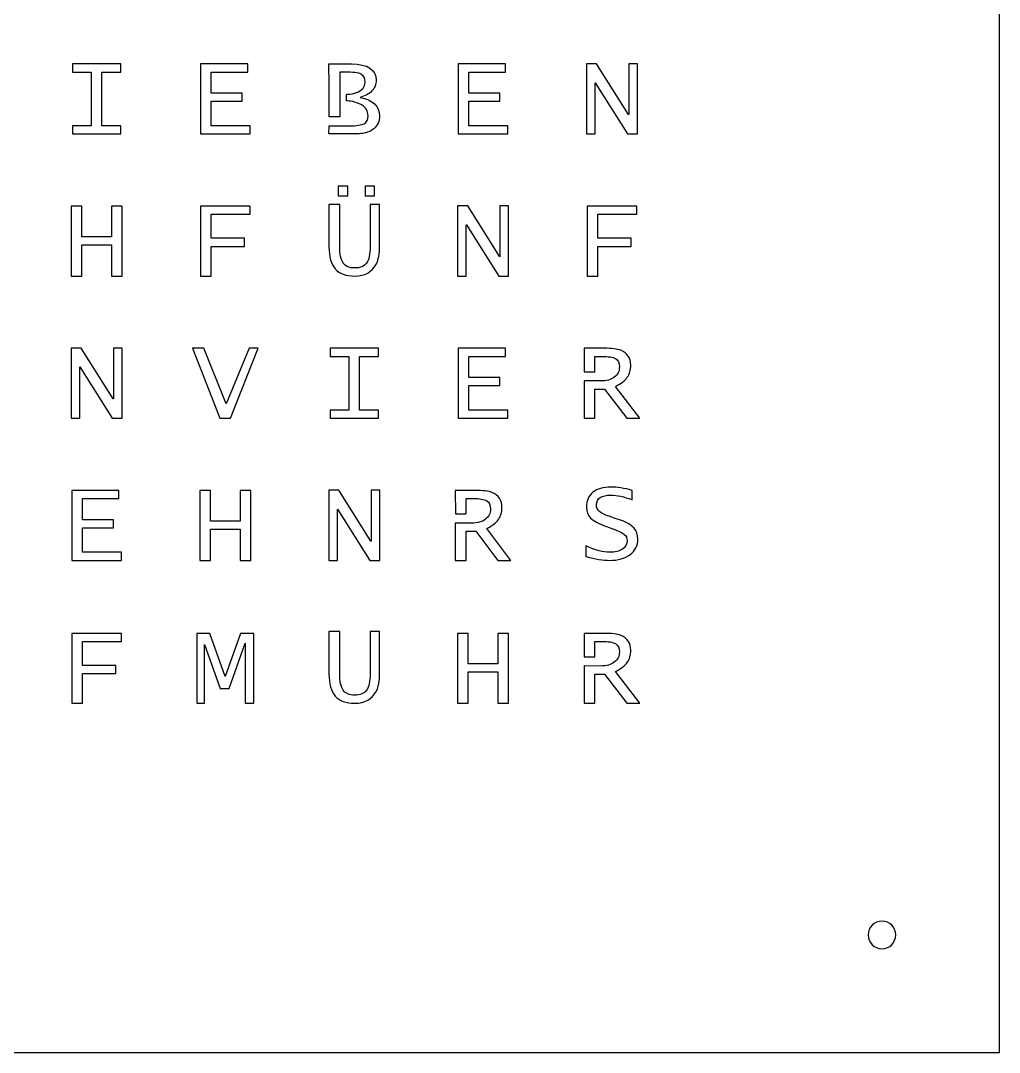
# Model space of a CAD drawing. Header units: centimetres. Extents: x -22.7 to 22.3, y -22.5 to 22.5.
# Drawn here: x 0.92 to 22.27, y -22.47 to 0.03 of the extents above; entities that cross this region are included whole.
import ezdxf

# ---------------------------------------------------------------- set-up
doc = ezdxf.new("R2010")
doc.units = ezdxf.units.CM
doc.header["$MEASUREMENT"] = 0
doc.layers.add('Ebene 1', color=7, linetype='Continuous')

msp = doc.modelspace()

# ---------------------------------------------------------------- linework, layer by layer
at = {"layer": 'Ebene 1'}
msp.add_open_spline([(-22.73273, 22.53096), (-22.73273, 22.53096), (22.26727, 22.53096), (22.26727, 22.53096), (22.26727, 22.53096), (22.26727, 22.53096), (22.26727, -22.46904), (22.26727, -22.46904), (22.26727, -22.46904), (22.26727, -22.46904), (-22.73273, -22.46904), (-22.73273, -22.46904), (-22.73273, -22.46904), (-22.73273, -22.46904), (-22.73273, 22.53096), (-22.73273, 22.53096)], degree=3, knots=[0, 0, 0, 0, 0.25, 0.25, 0.25, 0.25, 0.5, 0.5, 0.5, 0.5, 0.75, 0.75, 0.75, 0.75, 1, 1, 1, 1], dxfattribs=at)
at = {"layer": 'Ebene 1', "color": 7}
for points, knots in [([(2.04945, -2.43954), (2.04945, -2.43954), (2.04945, -2.26347), (2.04945, -2.26347), (2.04945, -2.26347), (2.04945, -2.26347), (2.45961, -2.26347), (2.45961, -2.26347), (2.45961, -2.26347), (2.45961, -2.26347), (2.45961, -1.0906), (2.45961, -1.0906), (2.45961, -1.0906), (2.45961, -1.0906), (2.04945, -1.0906), (2.04945, -1.0906), (2.04945, -1.0906), (2.04945, -1.0906), (2.04945, -0.91453), (2.04945, -0.91453), (2.04945, -0.91453), (2.04945, -0.91453), (3.10507, -0.91453), (3.10507, -0.91453), (3.10507, -0.91453), (3.10507, -0.91453), (3.10507, -1.0906), (3.10507, -1.0906), (3.10507, -1.0906), (3.10507, -1.0906), (2.69491, -1.0906), (2.69491, -1.0906), (2.69491, -1.0906), (2.69491, -1.0906), (2.69491, -2.26347), (2.69491, -2.26347), (2.69491, -2.26347), (2.69491, -2.26347), (3.10507, -2.26347), (3.10507, -2.26347), (3.10507, -2.26347), (3.10507, -2.26347), (3.10507, -2.43954), (3.10507, -2.43954), (3.10507, -2.43954), (3.10507, -2.43954), (2.04945, -2.43954), (2.04945, -2.43954)], [0, 0, 0, 0, 0.08333333, 0.08333333, 0.08333333, 0.08333333, 0.16666667, 0.16666667, 0.16666667, 0.16666667, 0.25, 0.25, 0.25, 0.25, 0.33333333, 0.33333333, 0.33333333, 0.33333333, 0.41666667, 0.41666667, 0.41666667, 0.41666667, 0.5, 0.5, 0.5, 0.5, 0.58333333, 0.58333333, 0.58333333, 0.58333333, 0.66666667, 0.66666667, 0.66666667, 0.66666667, 0.75, 0.75, 0.75, 0.75, 0.83333333, 0.83333333, 0.83333333, 0.83333333, 0.91666667, 0.91666667, 0.91666667, 0.91666667, 1, 1, 1, 1]), ([(4.84464, -2.43954), (4.84464, -2.43954), (4.84464, -0.91453), (4.84464, -0.91453), (4.84464, -0.91453), (4.84464, -0.91453), (5.87511, -0.91453), (5.87511, -0.91453), (5.87511, -0.91453), (5.87511, -0.91453), (5.87511, -1.0906), (5.87511, -1.0906), (5.87511, -1.0906), (5.87511, -1.0906), (5.07873, -1.0906), (5.07873, -1.0906), (5.07873, -1.0906), (5.07873, -1.0906), (5.07873, -1.55269), (5.07873, -1.55269), (5.07873, -1.55269), (5.07873, -1.55269), (5.75381, -1.55269), (5.75381, -1.55269), (5.75381, -1.55269), (5.75381, -1.55269), (5.75381, -1.72876), (5.75381, -1.72876), (5.75381, -1.72876), (5.75381, -1.72876), (5.07873, -1.72876), (5.07873, -1.72876), (5.07873, -1.72876), (5.07873, -1.72876), (5.07873, -2.26347), (5.07873, -2.26347), (5.07873, -2.26347), (5.07873, -2.26347), (5.92988, -2.26347), (5.92988, -2.26347), (5.92988, -2.26347), (5.92988, -2.26347), (5.92988, -2.43954), (5.92988, -2.43954), (5.92988, -2.43954), (5.92988, -2.43954), (4.84464, -2.43954), (4.84464, -2.43954)], [0, 0, 0, 0, 0.08333333, 0.08333333, 0.08333333, 0.08333333, 0.16666667, 0.16666667, 0.16666667, 0.16666667, 0.25, 0.25, 0.25, 0.25, 0.33333333, 0.33333333, 0.33333333, 0.33333333, 0.41666667, 0.41666667, 0.41666667, 0.41666667, 0.5, 0.5, 0.5, 0.5, 0.58333333, 0.58333333, 0.58333333, 0.58333333, 0.66666667, 0.66666667, 0.66666667, 0.66666667, 0.75, 0.75, 0.75, 0.75, 0.83333333, 0.83333333, 0.83333333, 0.83333333, 0.91666667, 0.91666667, 0.91666667, 0.91666667, 1, 1, 1, 1]), ([(7.64688, -2.06347), (7.64688, -2.06347), (7.88126, -2.06347), (7.88126, -2.06347), (7.88126, -2.06347), (7.88126, -2.06347), (7.88101, -1.0906), (7.88101, -1.0906), (7.88101, -1.0906), (7.88101, -1.0906), (7.98995, -1.0906), (7.98995, -1.0906), (7.98995, -1.0906), (8.1652, -1.0906), (8.28325, -1.10571), (8.34412, -1.13564), (8.34412, -1.13564), (8.40532, -1.16572), (8.43661, -1.22408), (8.43581, -1.31049), (8.43581, -1.31049), (8.43383, -1.52185), (8.16903, -1.57419), (8.04556, -1.57419), (8.04556, -1.57419), (8.04556, -1.57419), (8.03119, -1.57419), (8.03119, -1.57419), (8.03119, -1.57419), (8.03119, -1.57419), (8.03112, -1.72024), (8.03112, -1.72024), (8.03112, -1.72024), (8.03112, -1.72024), (8.04921, -1.72024), (8.04921, -1.72024), (8.04921, -1.72024), (8.14172, -1.72024), (8.27955, -1.76105), (8.35548, -1.80706), (8.35548, -1.80706), (8.45069, -1.86477), (8.49869, -1.94297), (8.49869, -2.04115), (8.49869, -2.04115), (8.49869, -2.12594), (8.46949, -2.18447), (8.41147, -2.216), (8.41147, -2.216), (8.35312, -2.2477), (8.24675, -2.26347), (8.09219, -2.26347), (8.09219, -2.26347), (8.09219, -2.26347), (7.64688, -2.26347), (7.64688, -2.26347), (7.64688, -2.26347), (7.64688, -2.26347), (7.64633, -2.43954), (7.64633, -2.43954), (7.64633, -2.43954), (7.64633, -2.43954), (8.10638, -2.43954), (8.10638, -2.43954), (8.10638, -2.43954), (8.25933, -2.43954), (8.37009, -2.43224), (8.43905, -2.41763), (8.43905, -2.41763), (8.50802, -2.40303), (8.56969, -2.37301), (8.62324, -2.32797), (8.62324, -2.32797), (8.70641, -2.25982), (8.74819, -2.16529), (8.74819, -2.0448), (8.74819, -2.0448), (8.74819, -1.83424), (8.60701, -1.69955), (8.32424, -1.64194), (8.32424, -1.64194), (8.43419, -1.61395), (8.52019, -1.5677), (8.58145, -1.50238), (8.58145, -1.50238), (8.64271, -1.43666), (8.67355, -1.35917), (8.67355, -1.2687), (8.67355, -1.2687), (8.67355, -1.03259), (8.49504, -0.91453), (8.13843, -0.91453), (8.13843, -0.91453), (8.13843, -0.91453), (7.64633, -0.91453), (7.64633, -0.91453), (7.64633, -0.91453), (7.64633, -0.91453), (7.64688, -1.3748), (7.64688, -1.3748), (7.64688, -1.3748), (7.64688, -1.3748), (7.64688, -2.06347), (7.64688, -2.06347)], [0, 0, 0, 0, 0.03846154, 0.03846154, 0.03846154, 0.03846154, 0.07692308, 0.07692308, 0.07692308, 0.07692308, 0.11538462, 0.11538462, 0.11538462, 0.11538462, 0.15384615, 0.15384615, 0.15384615, 0.15384615, 0.19230769, 0.19230769, 0.19230769, 0.19230769, 0.23076923, 0.23076923, 0.23076923, 0.23076923, 0.26923077, 0.26923077, 0.26923077, 0.26923077, 0.30769231, 0.30769231, 0.30769231, 0.30769231, 0.34615385, 0.34615385, 0.34615385, 0.34615385, 0.38461538, 0.38461538, 0.38461538, 0.38461538, 0.42307692, 0.42307692, 0.42307692, 0.42307692, 0.46153846, 0.46153846, 0.46153846, 0.46153846, 0.5, 0.5, 0.5, 0.5, 0.53846154, 0.53846154, 0.53846154, 0.53846154, 0.57692308, 0.57692308, 0.57692308, 0.57692308, 0.61538462, 0.61538462, 0.61538462, 0.61538462, 0.65384615, 0.65384615, 0.65384615, 0.65384615, 0.69230769, 0.69230769, 0.69230769, 0.69230769, 0.73076923, 0.73076923, 0.73076923, 0.73076923, 0.76923077, 0.76923077, 0.76923077, 0.76923077, 0.80769231, 0.80769231, 0.80769231, 0.80769231, 0.84615385, 0.84615385, 0.84615385, 0.84615385, 0.88461538, 0.88461538, 0.88461538, 0.88461538, 0.92307692, 0.92307692, 0.92307692, 0.92307692, 0.96153846, 0.96153846, 0.96153846, 0.96153846, 1, 1, 1, 1]), ([(10.46465, -2.43954), (10.46465, -2.43954), (10.46465, -0.91453), (10.46465, -0.91453), (10.46465, -0.91453), (10.46465, -0.91453), (11.49512, -0.91453), (11.49512, -0.91453), (11.49512, -0.91453), (11.49512, -0.91453), (11.49512, -1.0906), (11.49512, -1.0906), (11.49512, -1.0906), (11.49512, -1.0906), (10.69874, -1.0906), (10.69874, -1.0906), (10.69874, -1.0906), (10.69874, -1.0906), (10.69874, -1.55269), (10.69874, -1.55269), (10.69874, -1.55269), (10.69874, -1.55269), (11.37382, -1.55269), (11.37382, -1.55269), (11.37382, -1.55269), (11.37382, -1.55269), (11.37382, -1.72876), (11.37382, -1.72876), (11.37382, -1.72876), (11.37382, -1.72876), (10.69874, -1.72876), (10.69874, -1.72876), (10.69874, -1.72876), (10.69874, -1.72876), (10.69874, -2.26347), (10.69874, -2.26347), (10.69874, -2.26347), (10.69874, -2.26347), (11.54989, -2.26347), (11.54989, -2.26347), (11.54989, -2.26347), (11.54989, -2.26347), (11.54989, -2.43954), (11.54989, -2.43954), (11.54989, -2.43954), (11.54989, -2.43954), (10.46465, -2.43954), (10.46465, -2.43954)], [0, 0, 0, 0, 0.08333333, 0.08333333, 0.08333333, 0.08333333, 0.16666667, 0.16666667, 0.16666667, 0.16666667, 0.25, 0.25, 0.25, 0.25, 0.33333333, 0.33333333, 0.33333333, 0.33333333, 0.41666667, 0.41666667, 0.41666667, 0.41666667, 0.5, 0.5, 0.5, 0.5, 0.58333333, 0.58333333, 0.58333333, 0.58333333, 0.66666667, 0.66666667, 0.66666667, 0.66666667, 0.75, 0.75, 0.75, 0.75, 0.83333333, 0.83333333, 0.83333333, 0.83333333, 0.91666667, 0.91666667, 0.91666667, 0.91666667, 1, 1, 1, 1]), ([(13.25984, -2.43954), (13.25984, -2.43954), (13.25984, -0.90966), (13.25984, -0.90966), (13.25984, -0.90966), (13.25984, -0.90966), (13.48095, -0.90966), (13.48095, -0.90966), (13.48095, -0.90966), (13.48095, -0.90966), (14.18077, -2.01883), (14.18077, -2.01883), (14.18077, -2.01883), (14.18077, -2.01883), (14.1832, -2.01883), (14.1832, -2.01883), (14.1832, -2.01883), (14.1832, -2.01883), (14.1832, -0.90966), (14.1832, -0.90966), (14.1832, -0.90966), (14.1832, -0.90966), (14.37469, -0.90966), (14.37469, -0.90966), (14.37469, -0.90966), (14.37469, -0.90966), (14.37469, -2.43954), (14.37469, -2.43954), (14.37469, -2.43954), (14.37469, -2.43954), (14.15846, -2.43954), (14.15846, -2.43954), (14.15846, -2.43954), (14.15846, -2.43954), (13.45376, -1.32185), (13.45376, -1.32185), (13.45376, -1.32185), (13.45376, -1.32185), (13.45011, -1.32185), (13.45011, -1.32185), (13.45011, -1.32185), (13.45011, -1.32185), (13.45011, -2.43954), (13.45011, -2.43954), (13.45011, -2.43954), (13.45011, -2.43954), (13.25984, -2.43954), (13.25984, -2.43954)], [0, 0, 0, 0, 0.08333333, 0.08333333, 0.08333333, 0.08333333, 0.16666667, 0.16666667, 0.16666667, 0.16666667, 0.25, 0.25, 0.25, 0.25, 0.33333333, 0.33333333, 0.33333333, 0.33333333, 0.41666667, 0.41666667, 0.41666667, 0.41666667, 0.5, 0.5, 0.5, 0.5, 0.58333333, 0.58333333, 0.58333333, 0.58333333, 0.66666667, 0.66666667, 0.66666667, 0.66666667, 0.75, 0.75, 0.75, 0.75, 0.83333333, 0.83333333, 0.83333333, 0.83333333, 0.91666667, 0.91666667, 0.91666667, 0.91666667, 1, 1, 1, 1]), ([(7.84897, -3.78775), (7.84897, -3.78775), (7.84897, -3.58206), (7.84897, -3.58206), (7.84897, -3.58206), (7.84897, -3.58206), (8.05466, -3.58206), (8.05466, -3.58206), (8.05466, -3.58206), (8.05466, -3.58206), (8.05466, -3.78775), (8.05466, -3.78775), (8.05466, -3.78775), (8.05466, -3.78775), (7.84897, -3.78775), (7.84897, -3.78775)], [0, 0, 0, 0, 0.25, 0.25, 0.25, 0.25, 0.5, 0.5, 0.5, 0.5, 0.75, 0.75, 0.75, 0.75, 1, 1, 1, 1]), ([(8.4348, -3.78775), (8.4348, -3.78775), (8.4348, -3.58206), (8.4348, -3.58206), (8.4348, -3.58206), (8.4348, -3.58206), (8.64049, -3.58206), (8.64049, -3.58206), (8.64049, -3.58206), (8.64049, -3.58206), (8.64049, -3.78775), (8.64049, -3.78775), (8.64049, -3.78775), (8.64049, -3.78775), (8.4348, -3.78775), (8.4348, -3.78775)], [0, 0, 0, 0, 0.25, 0.25, 0.25, 0.25, 0.5, 0.5, 0.5, 0.5, 0.75, 0.75, 0.75, 0.75, 1, 1, 1, 1]), ([(2.01984, -5.53954), (2.01984, -5.53954), (2.01984, -4.01453), (2.01984, -4.01453), (2.01984, -4.01453), (2.01984, -4.01453), (2.25393, -4.01453), (2.25393, -4.01453), (2.25393, -4.01453), (2.25393, -4.01453), (2.25393, -4.68109), (2.25393, -4.68109), (2.25393, -4.68109), (2.25393, -4.68109), (2.89939, -4.68109), (2.89939, -4.68109), (2.89939, -4.68109), (2.89939, -4.68109), (2.89939, -4.01453), (2.89939, -4.01453), (2.89939, -4.01453), (2.89939, -4.01453), (3.13469, -4.01453), (3.13469, -4.01453), (3.13469, -4.01453), (3.13469, -4.01453), (3.13469, -5.53954), (3.13469, -5.53954), (3.13469, -5.53954), (3.13469, -5.53954), (2.89939, -5.53954), (2.89939, -5.53954), (2.89939, -5.53954), (2.89939, -5.53954), (2.89939, -4.85716), (2.89939, -4.85716), (2.89939, -4.85716), (2.89939, -4.85716), (2.25393, -4.85716), (2.25393, -4.85716), (2.25393, -4.85716), (2.25393, -4.85716), (2.25393, -5.53954), (2.25393, -5.53954), (2.25393, -5.53954), (2.25393, -5.53954), (2.01984, -5.53954), (2.01984, -5.53954)], [0, 0, 0, 0, 0.08333333, 0.08333333, 0.08333333, 0.08333333, 0.16666667, 0.16666667, 0.16666667, 0.16666667, 0.25, 0.25, 0.25, 0.25, 0.33333333, 0.33333333, 0.33333333, 0.33333333, 0.41666667, 0.41666667, 0.41666667, 0.41666667, 0.5, 0.5, 0.5, 0.5, 0.58333333, 0.58333333, 0.58333333, 0.58333333, 0.66666667, 0.66666667, 0.66666667, 0.66666667, 0.75, 0.75, 0.75, 0.75, 0.83333333, 0.83333333, 0.83333333, 0.83333333, 0.91666667, 0.91666667, 0.91666667, 0.91666667, 1, 1, 1, 1]), ([(4.84464, -5.53954), (4.84464, -5.53954), (4.84464, -4.01453), (4.84464, -4.01453), (4.84464, -4.01453), (4.84464, -4.01453), (5.92988, -4.01453), (5.92988, -4.01453), (5.92988, -4.01453), (5.92988, -4.01453), (5.92988, -4.1906), (5.92988, -4.1906), (5.92988, -4.1906), (5.92988, -4.1906), (5.07873, -4.1906), (5.07873, -4.1906), (5.07873, -4.1906), (5.07873, -4.1906), (5.07873, -4.71557), (5.07873, -4.71557), (5.07873, -4.71557), (5.07873, -4.71557), (5.80492, -4.71557), (5.80492, -4.71557), (5.80492, -4.71557), (5.80492, -4.71557), (5.80492, -4.89165), (5.80492, -4.89165), (5.80492, -4.89165), (5.80492, -4.89165), (5.07873, -4.89165), (5.07873, -4.89165), (5.07873, -4.89165), (5.07873, -4.89165), (5.07873, -5.53954), (5.07873, -5.53954), (5.07873, -5.53954), (5.07873, -5.53954), (4.84464, -5.53954), (4.84464, -5.53954)], [0, 0, 0, 0, 0.1, 0.1, 0.1, 0.1, 0.2, 0.2, 0.2, 0.2, 0.3, 0.3, 0.3, 0.3, 0.4, 0.4, 0.4, 0.4, 0.5, 0.5, 0.5, 0.5, 0.6, 0.6, 0.6, 0.6, 0.7, 0.7, 0.7, 0.7, 0.8, 0.8, 0.8, 0.8, 0.9, 0.9, 0.9, 0.9, 1, 1, 1, 1]), ([(7.64572, -3.97761), (7.64572, -3.97761), (7.87981, -3.97761), (7.87981, -3.97761), (7.87981, -3.97761), (7.87981, -3.97761), (7.87981, -4.90341), (7.87981, -4.90341), (7.87981, -4.90341), (7.87981, -5.06528), (7.90537, -5.18212), (7.95648, -5.25474), (7.95648, -5.25474), (8.0076, -5.32736), (8.09036, -5.36347), (8.20436, -5.36347), (8.20436, -5.36347), (8.32485, -5.36347), (8.41167, -5.32736), (8.46482, -5.25474), (8.46482, -5.25474), (8.51797, -5.18212), (8.54434, -5.06325), (8.54434, -4.89773), (8.54434, -4.89773), (8.54434, -4.89773), (8.54434, -3.97761), (8.54434, -3.97761), (8.54434, -3.97761), (8.54434, -3.97761), (8.74881, -3.97761), (8.74881, -3.97761), (8.74881, -3.97761), (8.74881, -3.97761), (8.74881, -4.86324), (8.74881, -4.86324), (8.74881, -4.86324), (8.74881, -5.05433), (8.72609, -5.19145), (8.68105, -5.27462), (8.68105, -5.27462), (8.58531, -5.4511), (8.42709, -5.53954), (8.2068, -5.53954), (8.2068, -5.53954), (8.01572, -5.53954), (7.87453, -5.4872), (7.78285, -5.38253), (7.78285, -5.38253), (7.69156, -5.27786), (7.64572, -5.11721), (7.64572, -4.90016), (7.64572, -4.90016), (7.64572, -4.90016), (7.64572, -3.97761), (7.64572, -3.97761)], [0, 0, 0, 0, 0.07142857, 0.07142857, 0.07142857, 0.07142857, 0.14285714, 0.14285714, 0.14285714, 0.14285714, 0.21428571, 0.21428571, 0.21428571, 0.21428571, 0.28571429, 0.28571429, 0.28571429, 0.28571429, 0.35714286, 0.35714286, 0.35714286, 0.35714286, 0.42857143, 0.42857143, 0.42857143, 0.42857143, 0.5, 0.5, 0.5, 0.5, 0.57142857, 0.57142857, 0.57142857, 0.57142857, 0.64285714, 0.64285714, 0.64285714, 0.64285714, 0.71428571, 0.71428571, 0.71428571, 0.71428571, 0.78571429, 0.78571429, 0.78571429, 0.78571429, 0.85714286, 0.85714286, 0.85714286, 0.85714286, 0.92857143, 0.92857143, 0.92857143, 0.92857143, 1, 1, 1, 1]), ([(10.44985, -5.53954), (10.44985, -5.53954), (10.44985, -4.00966), (10.44985, -4.00966), (10.44985, -4.00966), (10.44985, -4.00966), (10.67096, -4.00966), (10.67096, -4.00966), (10.67096, -4.00966), (10.67096, -4.00966), (11.37078, -5.11883), (11.37078, -5.11883), (11.37078, -5.11883), (11.37078, -5.11883), (11.37321, -5.11883), (11.37321, -5.11883), (11.37321, -5.11883), (11.37321, -5.11883), (11.37321, -4.00966), (11.37321, -4.00966), (11.37321, -4.00966), (11.37321, -4.00966), (11.5647, -4.00966), (11.5647, -4.00966), (11.5647, -4.00966), (11.5647, -4.00966), (11.5647, -5.53954), (11.5647, -5.53954), (11.5647, -5.53954), (11.5647, -5.53954), (11.34847, -5.53954), (11.34847, -5.53954), (11.34847, -5.53954), (11.34847, -5.53954), (10.64377, -4.42185), (10.64377, -4.42185), (10.64377, -4.42185), (10.64377, -4.42185), (10.64012, -4.42185), (10.64012, -4.42185), (10.64012, -4.42185), (10.64012, -4.42185), (10.64012, -5.53954), (10.64012, -5.53954), (10.64012, -5.53954), (10.64012, -5.53954), (10.44985, -5.53954), (10.44985, -5.53954)], [0, 0, 0, 0, 0.08333333, 0.08333333, 0.08333333, 0.08333333, 0.16666667, 0.16666667, 0.16666667, 0.16666667, 0.25, 0.25, 0.25, 0.25, 0.33333333, 0.33333333, 0.33333333, 0.33333333, 0.41666667, 0.41666667, 0.41666667, 0.41666667, 0.5, 0.5, 0.5, 0.5, 0.58333333, 0.58333333, 0.58333333, 0.58333333, 0.66666667, 0.66666667, 0.66666667, 0.66666667, 0.75, 0.75, 0.75, 0.75, 0.83333333, 0.83333333, 0.83333333, 0.83333333, 0.91666667, 0.91666667, 0.91666667, 0.91666667, 1, 1, 1, 1]), ([(13.27464, -5.53954), (13.27464, -5.53954), (13.27464, -4.01453), (13.27464, -4.01453), (13.27464, -4.01453), (13.27464, -4.01453), (14.35988, -4.01453), (14.35988, -4.01453), (14.35988, -4.01453), (14.35988, -4.01453), (14.35988, -4.1906), (14.35988, -4.1906), (14.35988, -4.1906), (14.35988, -4.1906), (13.50873, -4.1906), (13.50873, -4.1906), (13.50873, -4.1906), (13.50873, -4.1906), (13.50873, -4.71557), (13.50873, -4.71557), (13.50873, -4.71557), (13.50873, -4.71557), (14.23492, -4.71557), (14.23492, -4.71557), (14.23492, -4.71557), (14.23492, -4.71557), (14.23492, -4.89165), (14.23492, -4.89165), (14.23492, -4.89165), (14.23492, -4.89165), (13.50873, -4.89165), (13.50873, -4.89165), (13.50873, -4.89165), (13.50873, -4.89165), (13.50873, -5.53954), (13.50873, -5.53954), (13.50873, -5.53954), (13.50873, -5.53954), (13.27464, -5.53954), (13.27464, -5.53954)], [0, 0, 0, 0, 0.1, 0.1, 0.1, 0.1, 0.2, 0.2, 0.2, 0.2, 0.3, 0.3, 0.3, 0.3, 0.4, 0.4, 0.4, 0.4, 0.5, 0.5, 0.5, 0.5, 0.6, 0.6, 0.6, 0.6, 0.7, 0.7, 0.7, 0.7, 0.8, 0.8, 0.8, 0.8, 0.9, 0.9, 0.9, 0.9, 1, 1, 1, 1]), ([(2.01984, -8.63954), (2.01984, -8.63954), (2.01984, -7.10966), (2.01984, -7.10966), (2.01984, -7.10966), (2.01984, -7.10966), (2.24095, -7.10966), (2.24095, -7.10966), (2.24095, -7.10966), (2.24095, -7.10966), (2.94077, -8.21883), (2.94077, -8.21883), (2.94077, -8.21883), (2.94077, -8.21883), (2.9432, -8.21883), (2.9432, -8.21883), (2.9432, -8.21883), (2.9432, -8.21883), (2.9432, -7.10966), (2.9432, -7.10966), (2.9432, -7.10966), (2.9432, -7.10966), (3.13469, -7.10966), (3.13469, -7.10966), (3.13469, -7.10966), (3.13469, -7.10966), (3.13469, -8.63954), (3.13469, -8.63954), (3.13469, -8.63954), (3.13469, -8.63954), (2.91846, -8.63954), (2.91846, -8.63954), (2.91846, -8.63954), (2.91846, -8.63954), (2.21376, -7.52185), (2.21376, -7.52185), (2.21376, -7.52185), (2.21376, -7.52185), (2.21011, -7.52185), (2.21011, -7.52185), (2.21011, -7.52185), (2.21011, -7.52185), (2.21011, -8.63954), (2.21011, -8.63954), (2.21011, -8.63954), (2.21011, -8.63954), (2.01984, -8.63954), (2.01984, -8.63954)], [0, 0, 0, 0, 0.08333333, 0.08333333, 0.08333333, 0.08333333, 0.16666667, 0.16666667, 0.16666667, 0.16666667, 0.25, 0.25, 0.25, 0.25, 0.33333333, 0.33333333, 0.33333333, 0.33333333, 0.41666667, 0.41666667, 0.41666667, 0.41666667, 0.5, 0.5, 0.5, 0.5, 0.58333333, 0.58333333, 0.58333333, 0.58333333, 0.66666667, 0.66666667, 0.66666667, 0.66666667, 0.75, 0.75, 0.75, 0.75, 0.83333333, 0.83333333, 0.83333333, 0.83333333, 0.91666667, 0.91666667, 0.91666667, 0.91666667, 1, 1, 1, 1]), ([(5.26312, -8.63954), (5.26312, -8.63954), (4.67121, -7.11453), (4.67121, -7.11453), (4.67121, -7.11453), (4.67121, -7.11453), (4.91828, -7.11453), (4.91828, -7.11453), (4.91828, -7.11453), (4.91828, -7.11453), (5.40593, -8.32675), (5.40593, -8.32675), (5.40593, -8.32675), (5.40593, -8.32675), (5.90331, -7.11453), (5.90331, -7.11453), (5.90331, -7.11453), (5.90331, -7.11453), (6.10332, -7.11453), (6.10332, -7.11453), (6.10332, -7.11453), (6.10332, -7.11453), (5.49843, -8.63954), (5.49843, -8.63954), (5.49843, -8.63954), (5.49843, -8.63954), (5.26312, -8.63954), (5.26312, -8.63954)], [0, 0, 0, 0, 0.14285714, 0.14285714, 0.14285714, 0.14285714, 0.28571429, 0.28571429, 0.28571429, 0.28571429, 0.42857143, 0.42857143, 0.42857143, 0.42857143, 0.57142857, 0.57142857, 0.57142857, 0.57142857, 0.71428571, 0.71428571, 0.71428571, 0.71428571, 0.85714286, 0.85714286, 0.85714286, 0.85714286, 1, 1, 1, 1]), ([(7.66945, -8.63954), (7.66945, -8.63954), (7.66945, -8.46347), (7.66945, -8.46347), (7.66945, -8.46347), (7.66945, -8.46347), (8.07961, -8.46347), (8.07961, -8.46347), (8.07961, -8.46347), (8.07961, -8.46347), (8.07961, -7.2906), (8.07961, -7.2906), (8.07961, -7.2906), (8.07961, -7.2906), (7.66945, -7.2906), (7.66945, -7.2906), (7.66945, -7.2906), (7.66945, -7.2906), (7.66945, -7.11453), (7.66945, -7.11453), (7.66945, -7.11453), (7.66945, -7.11453), (8.72507, -7.11453), (8.72507, -7.11453), (8.72507, -7.11453), (8.72507, -7.11453), (8.72507, -7.2906), (8.72507, -7.2906), (8.72507, -7.2906), (8.72507, -7.2906), (8.31491, -7.2906), (8.31491, -7.2906), (8.31491, -7.2906), (8.31491, -7.2906), (8.31491, -8.46347), (8.31491, -8.46347), (8.31491, -8.46347), (8.31491, -8.46347), (8.72507, -8.46347), (8.72507, -8.46347), (8.72507, -8.46347), (8.72507, -8.46347), (8.72507, -8.63954), (8.72507, -8.63954), (8.72507, -8.63954), (8.72507, -8.63954), (7.66945, -8.63954), (7.66945, -8.63954)], [0, 0, 0, 0, 0.08333333, 0.08333333, 0.08333333, 0.08333333, 0.16666667, 0.16666667, 0.16666667, 0.16666667, 0.25, 0.25, 0.25, 0.25, 0.33333333, 0.33333333, 0.33333333, 0.33333333, 0.41666667, 0.41666667, 0.41666667, 0.41666667, 0.5, 0.5, 0.5, 0.5, 0.58333333, 0.58333333, 0.58333333, 0.58333333, 0.66666667, 0.66666667, 0.66666667, 0.66666667, 0.75, 0.75, 0.75, 0.75, 0.83333333, 0.83333333, 0.83333333, 0.83333333, 0.91666667, 0.91666667, 0.91666667, 0.91666667, 1, 1, 1, 1]), ([(10.46465, -8.63954), (10.46465, -8.63954), (10.46465, -7.11453), (10.46465, -7.11453), (10.46465, -7.11453), (10.46465, -7.11453), (11.49512, -7.11453), (11.49512, -7.11453), (11.49512, -7.11453), (11.49512, -7.11453), (11.49512, -7.2906), (11.49512, -7.2906), (11.49512, -7.2906), (11.49512, -7.2906), (10.69874, -7.2906), (10.69874, -7.2906), (10.69874, -7.2906), (10.69874, -7.2906), (10.69874, -7.75269), (10.69874, -7.75269), (10.69874, -7.75269), (10.69874, -7.75269), (11.37382, -7.75269), (11.37382, -7.75269), (11.37382, -7.75269), (11.37382, -7.75269), (11.37382, -7.92876), (11.37382, -7.92876), (11.37382, -7.92876), (11.37382, -7.92876), (10.69874, -7.92876), (10.69874, -7.92876), (10.69874, -7.92876), (10.69874, -7.92876), (10.69874, -8.46347), (10.69874, -8.46347), (10.69874, -8.46347), (10.69874, -8.46347), (11.54989, -8.46347), (11.54989, -8.46347), (11.54989, -8.46347), (11.54989, -8.46347), (11.54989, -8.63954), (11.54989, -8.63954), (11.54989, -8.63954), (11.54989, -8.63954), (10.46465, -8.63954), (10.46465, -8.63954)], [0, 0, 0, 0, 0.08333333, 0.08333333, 0.08333333, 0.08333333, 0.16666667, 0.16666667, 0.16666667, 0.16666667, 0.25, 0.25, 0.25, 0.25, 0.33333333, 0.33333333, 0.33333333, 0.33333333, 0.41666667, 0.41666667, 0.41666667, 0.41666667, 0.5, 0.5, 0.5, 0.5, 0.58333333, 0.58333333, 0.58333333, 0.58333333, 0.66666667, 0.66666667, 0.66666667, 0.66666667, 0.75, 0.75, 0.75, 0.75, 0.83333333, 0.83333333, 0.83333333, 0.83333333, 0.91666667, 0.91666667, 0.91666667, 0.91666667, 1, 1, 1, 1]), ([(13.44634, -7.2906), (13.44634, -7.2906), (13.44634, -7.62566), (13.44634, -7.62566), (13.44634, -7.62566), (13.44634, -7.62566), (13.21241, -7.62566), (13.21241, -7.62566), (13.21241, -7.62566), (13.21241, -7.62566), (13.21176, -7.11453), (13.21176, -7.11453), (13.21176, -7.11453), (13.21176, -7.11453), (13.63855, -7.11453), (13.63855, -7.11453), (13.63855, -7.11453), (13.81584, -7.11453), (13.93917, -7.12914), (14.00814, -7.15835), (14.00814, -7.15835), (14.15541, -7.21961), (14.22924, -7.32752), (14.22924, -7.48209), (14.22924, -7.48209), (14.22924, -7.58798), (14.20368, -7.67683), (14.15257, -7.74782), (14.15257, -7.74782), (14.10145, -7.81841), (14.01625, -7.88454), (13.89657, -7.9454), (13.89657, -7.9454), (13.89657, -7.9454), (14.42276, -8.63954), (14.42276, -8.63954), (14.42276, -8.63954), (14.42276, -8.63954), (14.13877, -8.63954), (14.13877, -8.63954), (14.13877, -8.63954), (14.13877, -8.63954), (13.65721, -8.00503), (13.65721, -8.00503), (13.65721, -8.00503), (13.65721, -8.00503), (13.44585, -8.00503), (13.44585, -8.00503), (13.44585, -8.00503), (13.44585, -8.00503), (13.44585, -8.63954), (13.44585, -8.63954), (13.44585, -8.63954), (13.44585, -8.63954), (13.21176, -8.63954), (13.21176, -8.63954), (13.21176, -8.63954), (13.21176, -8.63954), (13.21176, -7.826), (13.21176, -7.826), (13.21176, -7.826), (13.21176, -7.826), (13.56958, -7.82774), (13.56958, -7.82774), (13.56958, -7.82774), (13.69575, -7.82834), (13.79549, -7.80006), (13.86899, -7.74458), (13.86899, -7.74458), (13.94274, -7.68892), (13.97974, -7.61435), (13.97974, -7.51982), (13.97974, -7.51982), (13.97974, -7.43219), (13.95214, -7.37173), (13.89657, -7.33929), (13.89657, -7.33929), (13.841, -7.30684), (13.73874, -7.2906), (13.58987, -7.2906), (13.58987, -7.2906), (13.58987, -7.2906), (13.44634, -7.2906), (13.44634, -7.2906)], [0, 0, 0, 0, 0.04761905, 0.04761905, 0.04761905, 0.04761905, 0.0952381, 0.0952381, 0.0952381, 0.0952381, 0.14285714, 0.14285714, 0.14285714, 0.14285714, 0.19047619, 0.19047619, 0.19047619, 0.19047619, 0.23809524, 0.23809524, 0.23809524, 0.23809524, 0.28571429, 0.28571429, 0.28571429, 0.28571429, 0.33333333, 0.33333333, 0.33333333, 0.33333333, 0.38095238, 0.38095238, 0.38095238, 0.38095238, 0.42857143, 0.42857143, 0.42857143, 0.42857143, 0.47619048, 0.47619048, 0.47619048, 0.47619048, 0.52380952, 0.52380952, 0.52380952, 0.52380952, 0.57142857, 0.57142857, 0.57142857, 0.57142857, 0.61904762, 0.61904762, 0.61904762, 0.61904762, 0.66666667, 0.66666667, 0.66666667, 0.66666667, 0.71428571, 0.71428571, 0.71428571, 0.71428571, 0.76190476, 0.76190476, 0.76190476, 0.76190476, 0.80952381, 0.80952381, 0.80952381, 0.80952381, 0.85714286, 0.85714286, 0.85714286, 0.85714286, 0.9047619, 0.9047619, 0.9047619, 0.9047619, 0.95238095, 0.95238095, 0.95238095, 0.95238095, 1, 1, 1, 1]), ([(2.03464, -11.73954), (2.03464, -11.73954), (2.03464, -10.21453), (2.03464, -10.21453), (2.03464, -10.21453), (2.03464, -10.21453), (3.06511, -10.21453), (3.06511, -10.21453), (3.06511, -10.21453), (3.06511, -10.21453), (3.06511, -10.3906), (3.06511, -10.3906), (3.06511, -10.3906), (3.06511, -10.3906), (2.26873, -10.3906), (2.26873, -10.3906), (2.26873, -10.3906), (2.26873, -10.3906), (2.26873, -10.85269), (2.26873, -10.85269), (2.26873, -10.85269), (2.26873, -10.85269), (2.94381, -10.85269), (2.94381, -10.85269), (2.94381, -10.85269), (2.94381, -10.85269), (2.94381, -11.02876), (2.94381, -11.02876), (2.94381, -11.02876), (2.94381, -11.02876), (2.26873, -11.02876), (2.26873, -11.02876), (2.26873, -11.02876), (2.26873, -11.02876), (2.26873, -11.56347), (2.26873, -11.56347), (2.26873, -11.56347), (2.26873, -11.56347), (3.11988, -11.56347), (3.11988, -11.56347), (3.11988, -11.56347), (3.11988, -11.56347), (3.11988, -11.73954), (3.11988, -11.73954), (3.11988, -11.73954), (3.11988, -11.73954), (2.03464, -11.73954), (2.03464, -11.73954)], [0, 0, 0, 0, 0.08333333, 0.08333333, 0.08333333, 0.08333333, 0.16666667, 0.16666667, 0.16666667, 0.16666667, 0.25, 0.25, 0.25, 0.25, 0.33333333, 0.33333333, 0.33333333, 0.33333333, 0.41666667, 0.41666667, 0.41666667, 0.41666667, 0.5, 0.5, 0.5, 0.5, 0.58333333, 0.58333333, 0.58333333, 0.58333333, 0.66666667, 0.66666667, 0.66666667, 0.66666667, 0.75, 0.75, 0.75, 0.75, 0.83333333, 0.83333333, 0.83333333, 0.83333333, 0.91666667, 0.91666667, 0.91666667, 0.91666667, 1, 1, 1, 1]), ([(4.82984, -11.73954), (4.82984, -11.73954), (4.82984, -10.21453), (4.82984, -10.21453), (4.82984, -10.21453), (4.82984, -10.21453), (5.06393, -10.21453), (5.06393, -10.21453), (5.06393, -10.21453), (5.06393, -10.21453), (5.06393, -10.88109), (5.06393, -10.88109), (5.06393, -10.88109), (5.06393, -10.88109), (5.70939, -10.88109), (5.70939, -10.88109), (5.70939, -10.88109), (5.70939, -10.88109), (5.70939, -10.21453), (5.70939, -10.21453), (5.70939, -10.21453), (5.70939, -10.21453), (5.94469, -10.21453), (5.94469, -10.21453), (5.94469, -10.21453), (5.94469, -10.21453), (5.94469, -11.73954), (5.94469, -11.73954), (5.94469, -11.73954), (5.94469, -11.73954), (5.70939, -11.73954), (5.70939, -11.73954), (5.70939, -11.73954), (5.70939, -11.73954), (5.70939, -11.05716), (5.70939, -11.05716), (5.70939, -11.05716), (5.70939, -11.05716), (5.06393, -11.05716), (5.06393, -11.05716), (5.06393, -11.05716), (5.06393, -11.05716), (5.06393, -11.73954), (5.06393, -11.73954), (5.06393, -11.73954), (5.06393, -11.73954), (4.82984, -11.73954), (4.82984, -11.73954)], [0, 0, 0, 0, 0.08333333, 0.08333333, 0.08333333, 0.08333333, 0.16666667, 0.16666667, 0.16666667, 0.16666667, 0.25, 0.25, 0.25, 0.25, 0.33333333, 0.33333333, 0.33333333, 0.33333333, 0.41666667, 0.41666667, 0.41666667, 0.41666667, 0.5, 0.5, 0.5, 0.5, 0.58333333, 0.58333333, 0.58333333, 0.58333333, 0.66666667, 0.66666667, 0.66666667, 0.66666667, 0.75, 0.75, 0.75, 0.75, 0.83333333, 0.83333333, 0.83333333, 0.83333333, 0.91666667, 0.91666667, 0.91666667, 0.91666667, 1, 1, 1, 1]), ([(7.63984, -11.73954), (7.63984, -11.73954), (7.63984, -10.20966), (7.63984, -10.20966), (7.63984, -10.20966), (7.63984, -10.20966), (7.86095, -10.20966), (7.86095, -10.20966), (7.86095, -10.20966), (7.86095, -10.20966), (8.56077, -11.31883), (8.56077, -11.31883), (8.56077, -11.31883), (8.56077, -11.31883), (8.5632, -11.31883), (8.5632, -11.31883), (8.5632, -11.31883), (8.5632, -11.31883), (8.5632, -10.20966), (8.5632, -10.20966), (8.5632, -10.20966), (8.5632, -10.20966), (8.75469, -10.20966), (8.75469, -10.20966), (8.75469, -10.20966), (8.75469, -10.20966), (8.75469, -11.73954), (8.75469, -11.73954), (8.75469, -11.73954), (8.75469, -11.73954), (8.53846, -11.73954), (8.53846, -11.73954), (8.53846, -11.73954), (8.53846, -11.73954), (7.83376, -10.62185), (7.83376, -10.62185), (7.83376, -10.62185), (7.83376, -10.62185), (7.83011, -10.62185), (7.83011, -10.62185), (7.83011, -10.62185), (7.83011, -10.62185), (7.83011, -11.73954), (7.83011, -11.73954), (7.83011, -11.73954), (7.83011, -11.73954), (7.63984, -11.73954), (7.63984, -11.73954)], [0, 0, 0, 0, 0.08333333, 0.08333333, 0.08333333, 0.08333333, 0.16666667, 0.16666667, 0.16666667, 0.16666667, 0.25, 0.25, 0.25, 0.25, 0.33333333, 0.33333333, 0.33333333, 0.33333333, 0.41666667, 0.41666667, 0.41666667, 0.41666667, 0.5, 0.5, 0.5, 0.5, 0.58333333, 0.58333333, 0.58333333, 0.58333333, 0.66666667, 0.66666667, 0.66666667, 0.66666667, 0.75, 0.75, 0.75, 0.75, 0.83333333, 0.83333333, 0.83333333, 0.83333333, 0.91666667, 0.91666667, 0.91666667, 0.91666667, 1, 1, 1, 1]), ([(10.63635, -10.3906), (10.63635, -10.3906), (10.63635, -10.72566), (10.63635, -10.72566), (10.63635, -10.72566), (10.63635, -10.72566), (10.40242, -10.72566), (10.40242, -10.72566), (10.40242, -10.72566), (10.40242, -10.72566), (10.40177, -10.21453), (10.40177, -10.21453), (10.40177, -10.21453), (10.40177, -10.21453), (10.82856, -10.21453), (10.82856, -10.21453), (10.82856, -10.21453), (11.00585, -10.21453), (11.12918, -10.22914), (11.19815, -10.25835), (11.19815, -10.25835), (11.34542, -10.31961), (11.41925, -10.42752), (11.41925, -10.58209), (11.41925, -10.58209), (11.41925, -10.68798), (11.39369, -10.77683), (11.34258, -10.84782), (11.34258, -10.84782), (11.29146, -10.91841), (11.20626, -10.98454), (11.08658, -11.0454), (11.08658, -11.0454), (11.08658, -11.0454), (11.61277, -11.73954), (11.61277, -11.73954), (11.61277, -11.73954), (11.61277, -11.73954), (11.32878, -11.73954), (11.32878, -11.73954), (11.32878, -11.73954), (11.32878, -11.73954), (10.84722, -11.10503), (10.84722, -11.10503), (10.84722, -11.10503), (10.84722, -11.10503), (10.63586, -11.10503), (10.63586, -11.10503), (10.63586, -11.10503), (10.63586, -11.10503), (10.63586, -11.73954), (10.63586, -11.73954), (10.63586, -11.73954), (10.63586, -11.73954), (10.40177, -11.73954), (10.40177, -11.73954), (10.40177, -11.73954), (10.40177, -11.73954), (10.40177, -10.926), (10.40177, -10.926), (10.40177, -10.926), (10.40177, -10.926), (10.75959, -10.92774), (10.75959, -10.92774), (10.75959, -10.92774), (10.88576, -10.92834), (10.9855, -10.90006), (11.059, -10.84458), (11.059, -10.84458), (11.13275, -10.78892), (11.16975, -10.71435), (11.16975, -10.61982), (11.16975, -10.61982), (11.16975, -10.53219), (11.14215, -10.47173), (11.08658, -10.43929), (11.08658, -10.43929), (11.03101, -10.40684), (10.92875, -10.3906), (10.77988, -10.3906), (10.77988, -10.3906), (10.77988, -10.3906), (10.63635, -10.3906), (10.63635, -10.3906)], [0, 0, 0, 0, 0.04761905, 0.04761905, 0.04761905, 0.04761905, 0.0952381, 0.0952381, 0.0952381, 0.0952381, 0.14285714, 0.14285714, 0.14285714, 0.14285714, 0.19047619, 0.19047619, 0.19047619, 0.19047619, 0.23809524, 0.23809524, 0.23809524, 0.23809524, 0.28571429, 0.28571429, 0.28571429, 0.28571429, 0.33333333, 0.33333333, 0.33333333, 0.33333333, 0.38095238, 0.38095238, 0.38095238, 0.38095238, 0.42857143, 0.42857143, 0.42857143, 0.42857143, 0.47619048, 0.47619048, 0.47619048, 0.47619048, 0.52380952, 0.52380952, 0.52380952, 0.52380952, 0.57142857, 0.57142857, 0.57142857, 0.57142857, 0.61904762, 0.61904762, 0.61904762, 0.61904762, 0.66666667, 0.66666667, 0.66666667, 0.66666667, 0.71428571, 0.71428571, 0.71428571, 0.71428571, 0.76190476, 0.76190476, 0.76190476, 0.76190476, 0.80952381, 0.80952381, 0.80952381, 0.80952381, 0.85714286, 0.85714286, 0.85714286, 0.85714286, 0.9047619, 0.9047619, 0.9047619, 0.9047619, 0.95238095, 0.95238095, 0.95238095, 0.95238095, 1, 1, 1, 1]), ([(14.25663, -10.21331), (14.25663, -10.21331), (14.25663, -10.41657), (14.25663, -10.41657), (14.25663, -10.41657), (14.08462, -10.35003), (13.93167, -10.31677), (13.79779, -10.31677), (13.79779, -10.31677), (13.58602, -10.31677), (13.48013, -10.38817), (13.48013, -10.53057), (13.48013, -10.53057), (13.48013, -10.58858), (13.50001, -10.63483), (13.53977, -10.67013), (13.53977, -10.67013), (13.57912, -10.70542), (13.65255, -10.74193), (13.75966, -10.77885), (13.75966, -10.77885), (13.75966, -10.77885), (13.90936, -10.83119), (13.90936, -10.83119), (13.90936, -10.83119), (13.90936, -10.83119), (14.05176, -10.88028), (14.05176, -10.88028), (14.05176, -10.88028), (14.27286, -10.95776), (14.38361, -11.08921), (14.38361, -11.27461), (14.38361, -11.27461), (14.38361, -11.41579), (14.32722, -11.52858), (14.21444, -11.61296), (14.21444, -11.61296), (14.10125, -11.69735), (13.95033, -11.73954), (13.76087, -11.73954), (13.76087, -11.73954), (13.62943, -11.73954), (13.45944, -11.71155), (13.25091, -11.65515), (13.25091, -11.65515), (13.25091, -11.65515), (13.25091, -11.4231), (13.25091, -11.4231), (13.25091, -11.4231), (13.45863, -11.51681), (13.63105, -11.56347), (13.76777, -11.56347), (13.76777, -11.56347), (13.8838, -11.56347), (13.97589, -11.54075), (14.04486, -11.49531), (14.04486, -11.49531), (14.11383, -11.44947), (14.14831, -11.38861), (14.14831, -11.31153), (14.14831, -11.31153), (14.14831, -11.25311), (14.12803, -11.20646), (14.08705, -11.17238), (14.08705, -11.17238), (14.04608, -11.1383), (13.9621, -11.09813), (13.8343, -11.05107), (13.8343, -11.05107), (13.8343, -11.05107), (13.6777, -10.99428), (13.6777, -10.99428), (13.6777, -10.99428), (13.52151, -10.93626), (13.41319, -10.87703), (13.35234, -10.81577), (13.35234, -10.81577), (13.29189, -10.75492), (13.26146, -10.67378), (13.26146, -10.57235), (13.26146, -10.57235), (13.26146, -10.43523), (13.30812, -10.32894), (13.40102, -10.25348), (13.40102, -10.25348), (13.49433, -10.17842), (13.62537, -10.14069), (13.79414, -10.14069), (13.79414, -10.14069), (13.93126, -10.14069), (14.08543, -10.16504), (14.25663, -10.21331)], [0, 0, 0, 0, 0.04347826, 0.04347826, 0.04347826, 0.04347826, 0.08695652, 0.08695652, 0.08695652, 0.08695652, 0.13043478, 0.13043478, 0.13043478, 0.13043478, 0.17391304, 0.17391304, 0.17391304, 0.17391304, 0.2173913, 0.2173913, 0.2173913, 0.2173913, 0.26086957, 0.26086957, 0.26086957, 0.26086957, 0.30434783, 0.30434783, 0.30434783, 0.30434783, 0.34782609, 0.34782609, 0.34782609, 0.34782609, 0.39130435, 0.39130435, 0.39130435, 0.39130435, 0.43478261, 0.43478261, 0.43478261, 0.43478261, 0.47826087, 0.47826087, 0.47826087, 0.47826087, 0.52173913, 0.52173913, 0.52173913, 0.52173913, 0.56521739, 0.56521739, 0.56521739, 0.56521739, 0.60869565, 0.60869565, 0.60869565, 0.60869565, 0.65217391, 0.65217391, 0.65217391, 0.65217391, 0.69565217, 0.69565217, 0.69565217, 0.69565217, 0.73913043, 0.73913043, 0.73913043, 0.73913043, 0.7826087, 0.7826087, 0.7826087, 0.7826087, 0.82608696, 0.82608696, 0.82608696, 0.82608696, 0.86956522, 0.86956522, 0.86956522, 0.86956522, 0.91304348, 0.91304348, 0.91304348, 0.91304348, 0.95652174, 0.95652174, 0.95652174, 0.95652174, 1, 1, 1, 1]), ([(2.03464, -14.85603), (2.03464, -14.85603), (2.03464, -13.33102), (2.03464, -13.33102), (2.03464, -13.33102), (2.03464, -13.33102), (3.11988, -13.33102), (3.11988, -13.33102), (3.11988, -13.33102), (3.11988, -13.33102), (3.11988, -13.50709), (3.11988, -13.50709), (3.11988, -13.50709), (3.11988, -13.50709), (2.26873, -13.50709), (2.26873, -13.50709), (2.26873, -13.50709), (2.26873, -13.50709), (2.26873, -14.03206), (2.26873, -14.03206), (2.26873, -14.03206), (2.26873, -14.03206), (2.99492, -14.03206), (2.99492, -14.03206), (2.99492, -14.03206), (2.99492, -14.03206), (2.99492, -14.20814), (2.99492, -14.20814), (2.99492, -14.20814), (2.99492, -14.20814), (2.26873, -14.20814), (2.26873, -14.20814), (2.26873, -14.20814), (2.26873, -14.20814), (2.26873, -14.85603), (2.26873, -14.85603), (2.26873, -14.85603), (2.26873, -14.85603), (2.03464, -14.85603), (2.03464, -14.85603)], [0, 0, 0, 0, 0.1, 0.1, 0.1, 0.1, 0.2, 0.2, 0.2, 0.2, 0.3, 0.3, 0.3, 0.3, 0.4, 0.4, 0.4, 0.4, 0.5, 0.5, 0.5, 0.5, 0.6, 0.6, 0.6, 0.6, 0.7, 0.7, 0.7, 0.7, 0.8, 0.8, 0.8, 0.8, 0.9, 0.9, 0.9, 0.9, 1, 1, 1, 1]), ([(4.76615, -14.85603), (4.76615, -14.85603), (4.76615, -13.33102), (4.76615, -13.33102), (4.76615, -13.33102), (4.76615, -13.33102), (5.0477, -13.33102), (5.0477, -13.33102), (5.0477, -13.33102), (5.0477, -13.33102), (5.3828, -14.27021), (5.3828, -14.27021), (5.3828, -14.27021), (5.3828, -14.27021), (5.38524, -14.27021), (5.38524, -14.27021), (5.38524, -14.27021), (5.38524, -14.27021), (5.71466, -13.33102), (5.71466, -13.33102), (5.71466, -13.33102), (5.71466, -13.33102), (6.00838, -13.33102), (6.00838, -13.33102), (6.00838, -13.33102), (6.00838, -13.33102), (6.00838, -14.85603), (6.00838, -14.85603), (6.00838, -14.85603), (6.00838, -14.85603), (5.8169, -14.85603), (5.8169, -14.85603), (5.8169, -14.85603), (5.8169, -14.85603), (5.8169, -13.54726), (5.8169, -13.54726), (5.8169, -13.54726), (5.8169, -13.54726), (5.81446, -13.54726), (5.81446, -13.54726), (5.81446, -13.54726), (5.81446, -13.54726), (5.47084, -14.53391), (5.47084, -14.53391), (5.47084, -14.53391), (5.47084, -14.53391), (5.27367, -14.53391), (5.27367, -14.53391), (5.27367, -14.53391), (5.27367, -14.53391), (4.93126, -13.57485), (4.93126, -13.57485), (4.93126, -13.57485), (4.93126, -13.57485), (4.92883, -13.57485), (4.92883, -13.57485), (4.92883, -13.57485), (4.92883, -13.57485), (4.92883, -14.85603), (4.92883, -14.85603), (4.92883, -14.85603), (4.92883, -14.85603), (4.76615, -14.85603), (4.76615, -14.85603)], [0, 0, 0, 0, 0.0625, 0.0625, 0.0625, 0.0625, 0.125, 0.125, 0.125, 0.125, 0.1875, 0.1875, 0.1875, 0.1875, 0.25, 0.25, 0.25, 0.25, 0.3125, 0.3125, 0.3125, 0.3125, 0.375, 0.375, 0.375, 0.375, 0.4375, 0.4375, 0.4375, 0.4375, 0.5, 0.5, 0.5, 0.5, 0.5625, 0.5625, 0.5625, 0.5625, 0.625, 0.625, 0.625, 0.625, 0.6875, 0.6875, 0.6875, 0.6875, 0.75, 0.75, 0.75, 0.75, 0.8125, 0.8125, 0.8125, 0.8125, 0.875, 0.875, 0.875, 0.875, 0.9375, 0.9375, 0.9375, 0.9375, 1, 1, 1, 1]), ([(7.64572, -13.2941), (7.64572, -13.2941), (7.87981, -13.2941), (7.87981, -13.2941), (7.87981, -13.2941), (7.87981, -13.2941), (7.87981, -14.2199), (7.87981, -14.2199), (7.87981, -14.2199), (7.87981, -14.38177), (7.90537, -14.49861), (7.95648, -14.57123), (7.95648, -14.57123), (8.0076, -14.64385), (8.09036, -14.67996), (8.20436, -14.67996), (8.20436, -14.67996), (8.32485, -14.67996), (8.41167, -14.64385), (8.46482, -14.57123), (8.46482, -14.57123), (8.51797, -14.49861), (8.54434, -14.37974), (8.54434, -14.21422), (8.54434, -14.21422), (8.54434, -14.21422), (8.54434, -13.2941), (8.54434, -13.2941), (8.54434, -13.2941), (8.54434, -13.2941), (8.74881, -13.2941), (8.74881, -13.2941), (8.74881, -13.2941), (8.74881, -13.2941), (8.74881, -14.17973), (8.74881, -14.17973), (8.74881, -14.17973), (8.74881, -14.37082), (8.72609, -14.50794), (8.68105, -14.59111), (8.68105, -14.59111), (8.58531, -14.76759), (8.42709, -14.85603), (8.2068, -14.85603), (8.2068, -14.85603), (8.01572, -14.85603), (7.87453, -14.80369), (7.78285, -14.69902), (7.78285, -14.69902), (7.69156, -14.59435), (7.64572, -14.4337), (7.64572, -14.21665), (7.64572, -14.21665), (7.64572, -14.21665), (7.64572, -13.2941), (7.64572, -13.2941)], [0, 0, 0, 0, 0.07142857, 0.07142857, 0.07142857, 0.07142857, 0.14285714, 0.14285714, 0.14285714, 0.14285714, 0.21428571, 0.21428571, 0.21428571, 0.21428571, 0.28571429, 0.28571429, 0.28571429, 0.28571429, 0.35714286, 0.35714286, 0.35714286, 0.35714286, 0.42857143, 0.42857143, 0.42857143, 0.42857143, 0.5, 0.5, 0.5, 0.5, 0.57142857, 0.57142857, 0.57142857, 0.57142857, 0.64285714, 0.64285714, 0.64285714, 0.64285714, 0.71428571, 0.71428571, 0.71428571, 0.71428571, 0.78571429, 0.78571429, 0.78571429, 0.78571429, 0.85714286, 0.85714286, 0.85714286, 0.85714286, 0.92857143, 0.92857143, 0.92857143, 0.92857143, 1, 1, 1, 1]), ([(10.44985, -14.85603), (10.44985, -14.85603), (10.44985, -13.33102), (10.44985, -13.33102), (10.44985, -13.33102), (10.44985, -13.33102), (10.68394, -13.33102), (10.68394, -13.33102), (10.68394, -13.33102), (10.68394, -13.33102), (10.68394, -13.99758), (10.68394, -13.99758), (10.68394, -13.99758), (10.68394, -13.99758), (11.3294, -13.99758), (11.3294, -13.99758), (11.3294, -13.99758), (11.3294, -13.99758), (11.3294, -13.33102), (11.3294, -13.33102), (11.3294, -13.33102), (11.3294, -13.33102), (11.5647, -13.33102), (11.5647, -13.33102), (11.5647, -13.33102), (11.5647, -13.33102), (11.5647, -14.85603), (11.5647, -14.85603), (11.5647, -14.85603), (11.5647, -14.85603), (11.3294, -14.85603), (11.3294, -14.85603), (11.3294, -14.85603), (11.3294, -14.85603), (11.3294, -14.17365), (11.3294, -14.17365), (11.3294, -14.17365), (11.3294, -14.17365), (10.68394, -14.17365), (10.68394, -14.17365), (10.68394, -14.17365), (10.68394, -14.17365), (10.68394, -14.85603), (10.68394, -14.85603), (10.68394, -14.85603), (10.68394, -14.85603), (10.44985, -14.85603), (10.44985, -14.85603)], [0, 0, 0, 0, 0.08333333, 0.08333333, 0.08333333, 0.08333333, 0.16666667, 0.16666667, 0.16666667, 0.16666667, 0.25, 0.25, 0.25, 0.25, 0.33333333, 0.33333333, 0.33333333, 0.33333333, 0.41666667, 0.41666667, 0.41666667, 0.41666667, 0.5, 0.5, 0.5, 0.5, 0.58333333, 0.58333333, 0.58333333, 0.58333333, 0.66666667, 0.66666667, 0.66666667, 0.66666667, 0.75, 0.75, 0.75, 0.75, 0.83333333, 0.83333333, 0.83333333, 0.83333333, 0.91666667, 0.91666667, 0.91666667, 0.91666667, 1, 1, 1, 1]), ([(13.44634, -13.50709), (13.44634, -13.50709), (13.44634, -13.84215), (13.44634, -13.84215), (13.44634, -13.84215), (13.44634, -13.84215), (13.21241, -13.84215), (13.21241, -13.84215), (13.21241, -13.84215), (13.21241, -13.84215), (13.21176, -13.33102), (13.21176, -13.33102), (13.21176, -13.33102), (13.21176, -13.33102), (13.63855, -13.33102), (13.63855, -13.33102), (13.63855, -13.33102), (13.81584, -13.33102), (13.93917, -13.34563), (14.00814, -13.37484), (14.00814, -13.37484), (14.15541, -13.4361), (14.22924, -13.54401), (14.22924, -13.69858), (14.22924, -13.69858), (14.22924, -13.80447), (14.20368, -13.89332), (14.15257, -13.96431), (14.15257, -13.96431), (14.10145, -14.0349), (14.01625, -14.10103), (13.89657, -14.16189), (13.89657, -14.16189), (13.89657, -14.16189), (14.42276, -14.85603), (14.42276, -14.85603), (14.42276, -14.85603), (14.42276, -14.85603), (14.13877, -14.85603), (14.13877, -14.85603), (14.13877, -14.85603), (14.13877, -14.85603), (13.65721, -14.22152), (13.65721, -14.22152), (13.65721, -14.22152), (13.65721, -14.22152), (13.44585, -14.22152), (13.44585, -14.22152), (13.44585, -14.22152), (13.44585, -14.22152), (13.44585, -14.85603), (13.44585, -14.85603), (13.44585, -14.85603), (13.44585, -14.85603), (13.21176, -14.85603), (13.21176, -14.85603), (13.21176, -14.85603), (13.21176, -14.85603), (13.21176, -14.04249), (13.21176, -14.04249), (13.21176, -14.04249), (13.21176, -14.04249), (13.56958, -14.04423), (13.56958, -14.04423), (13.56958, -14.04423), (13.69575, -14.04483), (13.79549, -14.01655), (13.86899, -13.96107), (13.86899, -13.96107), (13.94274, -13.90541), (13.97974, -13.83084), (13.97974, -13.73631), (13.97974, -13.73631), (13.97974, -13.64868), (13.95214, -13.58822), (13.89657, -13.55578), (13.89657, -13.55578), (13.841, -13.52333), (13.73874, -13.50709), (13.58987, -13.50709), (13.58987, -13.50709), (13.58987, -13.50709), (13.44634, -13.50709), (13.44634, -13.50709)], [0, 0, 0, 0, 0.04761905, 0.04761905, 0.04761905, 0.04761905, 0.0952381, 0.0952381, 0.0952381, 0.0952381, 0.14285714, 0.14285714, 0.14285714, 0.14285714, 0.19047619, 0.19047619, 0.19047619, 0.19047619, 0.23809524, 0.23809524, 0.23809524, 0.23809524, 0.28571429, 0.28571429, 0.28571429, 0.28571429, 0.33333333, 0.33333333, 0.33333333, 0.33333333, 0.38095238, 0.38095238, 0.38095238, 0.38095238, 0.42857143, 0.42857143, 0.42857143, 0.42857143, 0.47619048, 0.47619048, 0.47619048, 0.47619048, 0.52380952, 0.52380952, 0.52380952, 0.52380952, 0.57142857, 0.57142857, 0.57142857, 0.57142857, 0.61904762, 0.61904762, 0.61904762, 0.61904762, 0.66666667, 0.66666667, 0.66666667, 0.66666667, 0.71428571, 0.71428571, 0.71428571, 0.71428571, 0.76190476, 0.76190476, 0.76190476, 0.76190476, 0.80952381, 0.80952381, 0.80952381, 0.80952381, 0.85714286, 0.85714286, 0.85714286, 0.85714286, 0.9047619, 0.9047619, 0.9047619, 0.9047619, 0.95238095, 0.95238095, 0.95238095, 0.95238095, 1, 1, 1, 1]), ([(19.70727, -19.60904), (19.8725, -19.60904), (20.00727, -19.7438), (20.00727, -19.90904), (20.00727, -19.90904), (20.00727, -20.07428), (19.8725, -20.20904), (19.70727, -20.20904), (19.70727, -20.20904), (19.54204, -20.20904), (19.40727, -20.07428), (19.40727, -19.90904), (19.40727, -19.90904), (19.40727, -19.7438), (19.54204, -19.60904), (19.70727, -19.60904)], [0, 0, 0, 0, 0.25, 0.25, 0.25, 0.25, 0.5, 0.5, 0.5, 0.5, 0.75, 0.75, 0.75, 0.75, 1, 1, 1, 1])]:
    msp.add_open_spline(points, degree=3, knots=knots, dxfattribs=at)

doc.saveas('drawing.dxf')
